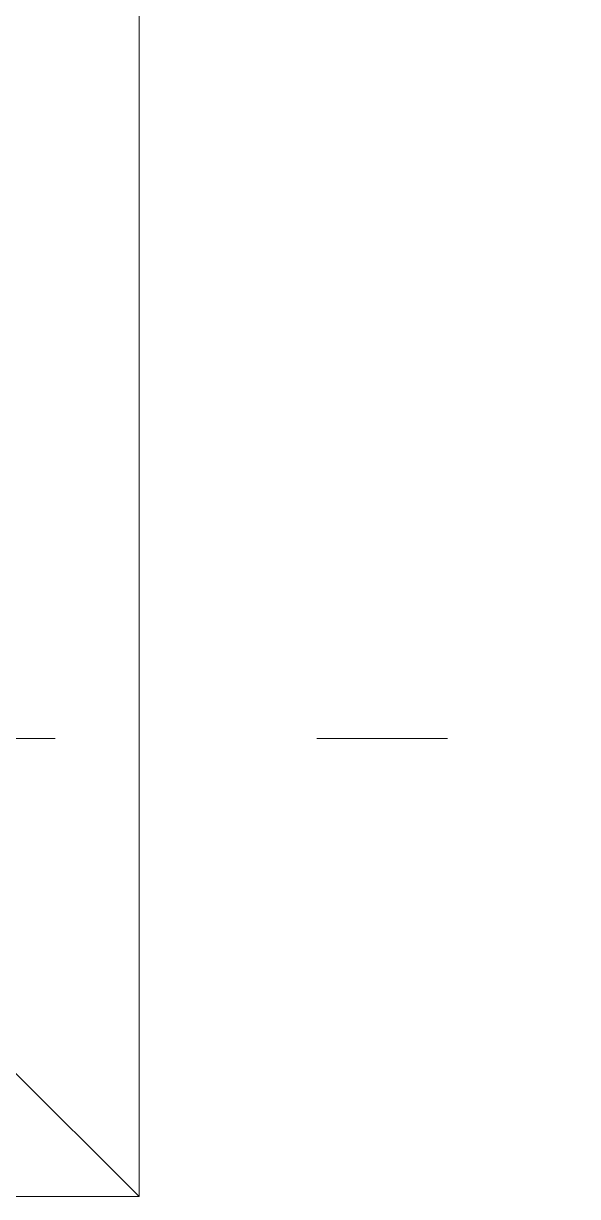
# Model space of a CAD drawing. Header units: millimetres. Extents: x -187347 to 135007, y -6415 to 292048.
# Drawn here: x -71516 to -71092, y 97705 to 98602 of the extents above; entities that cross this region are included whole.
import ezdxf

# ---------------------------------------------------------------- set-up
doc = ezdxf.new("R2010")
doc.units = ezdxf.units.MM
doc.header["$LTSCALE"] = 100
doc.linetypes.add('Z_LINE-CNTR', pattern=[17, 12, -2, 1, -2])
doc.layers.add('A-WALL', color=7, linetype='Continuous', lineweight=5)
doc.layers.add('S-GRID', color=7, linetype='Continuous', lineweight=5)

msp = doc.modelspace()

# ---------------------------------------------------------------- linework, layer by layer
at = {"layer": 'A-WALL'}
for p, q in [((-71427.38, 99955), (-71427.38, 97705)), ((-71427.38, 97705), (-71427.38, 99955)), ((-71427.38, 97705), (-71527.38, 97805)), ((-71527.38, 97805), (-71427.38, 97705)), ((-71989.88, 97705), (-71427.38, 97705)), ((-71777.38, 97705), (-71427.38, 97705))]:
    msp.add_line(p, q, dxfattribs=at)
at = {"layer": 'S-GRID', "color": 152, "linetype": 'Z_LINE-CNTR'}
msp.add_line((-89691.4, 98055), (-18063.96, 98055), dxfattribs=at)

doc.saveas('drawing.dxf')
